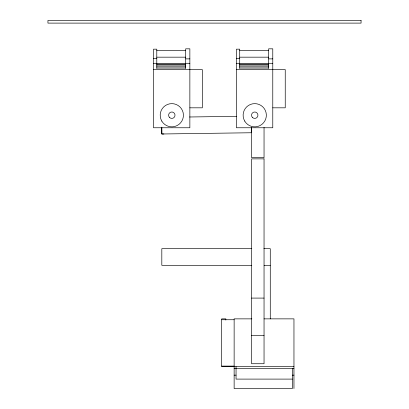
<?xml version="1.0" encoding="UTF-8"?>
<svg xmlns="http://www.w3.org/2000/svg" width="409" height="409" viewBox="0 0 409 409"><rect width="100%" height="100%" fill="white"/><g stroke="black" fill="none" stroke-linecap="round" stroke-linejoin="round"><path stroke-width="0.61" d="M189.597 116.989L236.75 116.335M156.785 50.532L185.701 50.532M239.71 50.532L268.626 50.532M156.785 57.173L185.701 57.173M239.71 57.173L268.626 57.173M153.503 58.533L156.785 58.533M236.428 58.533L239.71 58.533M185.701 58.876L189.858 58.876M268.626 58.876L272.777 58.876M153.503 63.293L156.785 63.293M185.701 63.293L189.858 63.293M236.428 63.293L239.71 63.293M268.626 63.293L272.777 63.293M156.785 63.41L185.701 63.41M239.71 63.41L268.626 63.41M156.785 64.244L185.701 64.244M239.71 64.244L268.626 64.244M156.785 65.082L185.701 65.082M239.71 65.082L268.626 65.082M156.785 66.825L185.701 66.825M239.71 66.825L268.626 66.825M156.785 68.058L185.701 68.058M239.71 68.058L268.626 68.058M153.503 69.596L202.317 69.596L202.317 107.818L189.858 107.818M236.428 69.596L285.242 69.596L285.242 107.818L272.777 107.818M163.891 133.988L161.816 133.988L161.719 127.219M251.775 248.692L161.816 248.692L161.816 265.313L251.775 265.313M263.897 248.692L270.277 248.692L270.277 318.862M264.127 265.313L270.277 265.313M251.586 298.089L264.045 298.089M251.847 318.862L234.137 318.862L234.137 388.55L292.379 388.55L292.379 368.32M264.045 318.862L293.959 318.862L293.959 388.55M221.673 319.736L234.137 319.736M251.586 335.482L264.045 335.482M221.673 366.096L234.137 366.096M293.959 366.638L221.673 366.638L221.673 318.862L225.829 318.862L225.829 320.048M234.137 368.32L293.959 368.32M234.137 375.16L236.049 375.16M292.379 375.16L293.959 375.16M292.379 379.102L236.049 379.102L236.049 366.638M251.509 127.204L251.586 132.746L161.816 133.988L161.816 127.219M268.626 68.334L268.626 48.824L272.777 48.824L272.777 127.761L236.428 127.761L236.428 49.167L239.71 49.167L239.71 68.369M264.045 127.455L264.045 157.669L251.586 157.669L251.586 127.204M185.701 68.334L185.701 48.824L189.858 48.824L189.858 127.761L153.503 127.761L153.503 49.167L156.785 49.167L156.785 68.369M361.06 20.45L47.94 20.45L47.94 23.108L361.06 23.108L361.06 20.45M264.045 158.871L251.586 158.871L251.586 363.729L264.045 363.729L264.045 158.871M252.471 117.465A3.2 3.2 0 0 0 257.828 116.033A3.2 3.2 0 0 0 253.907 112.107A3.2 3.2 0 0 0 252.471 117.465M244.684 121.044A11.605 11.605 0 0 0 264.792 121.044A11.605 11.605 0 0 0 254.735 103.63A11.605 11.605 0 0 0 244.684 121.044M169.551 117.465A3.2 3.2 0 0 0 174.909 116.033A3.2 3.2 0 0 0 170.988 112.107A3.2 3.2 0 0 0 169.551 117.465M161.765 121.044A11.605 11.605 0 0 0 181.867 121.044A11.605 11.605 0 0 0 171.816 103.63A11.605 11.605 0 0 0 161.765 121.044"/></g></svg>
